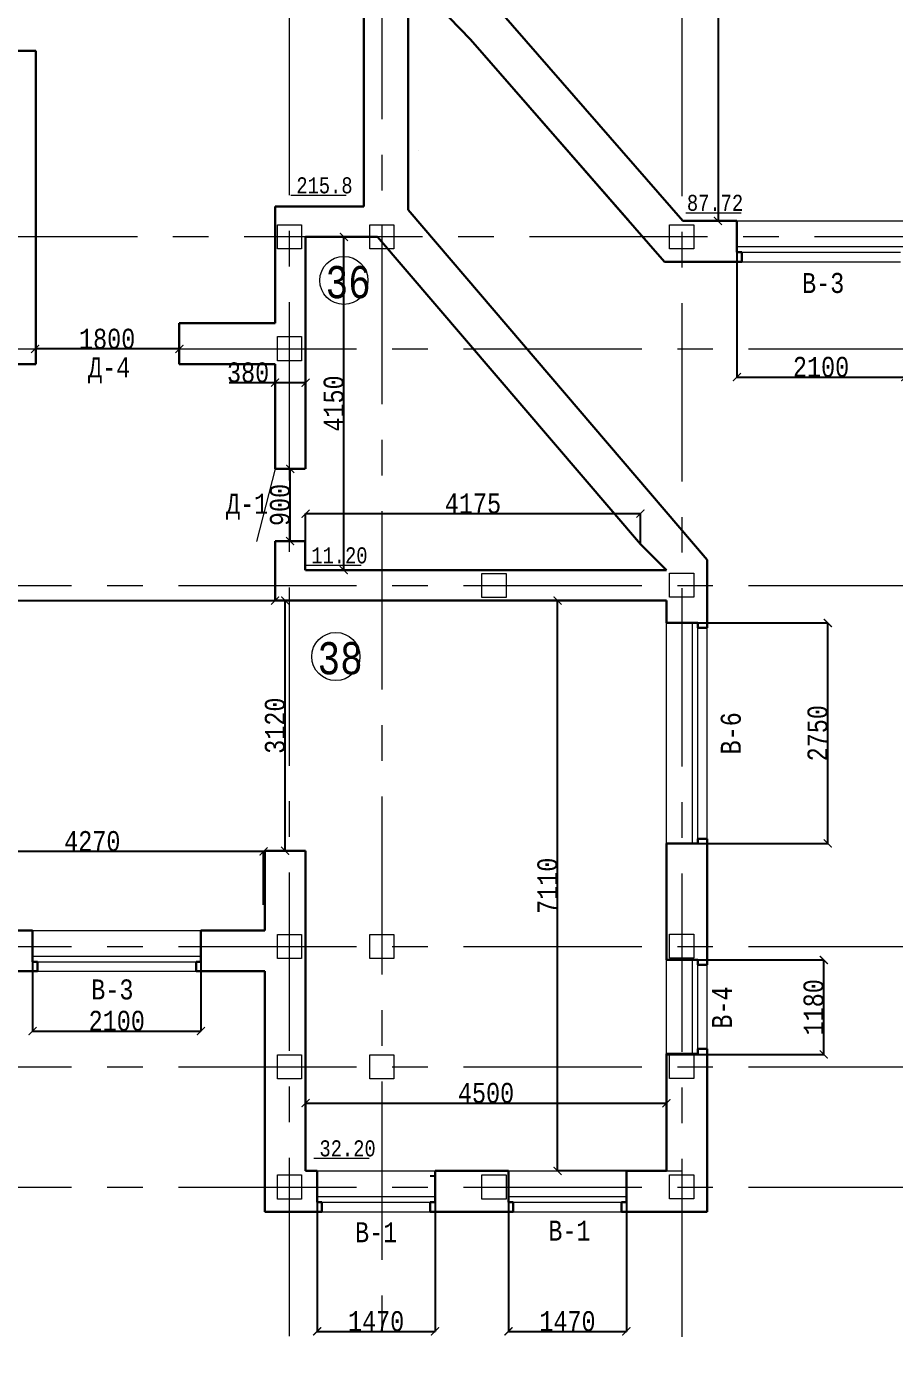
# Model space of a CAD drawing. Header units: millimetres. Extents: x -689206 to 4969298, y -1019800 to 703299.
# Drawn here: x 78613 to 89436, y -373023 to -356477 of the extents above; entities that cross this region are included whole.
import ezdxf

# ---------------------------------------------------------------- set-up
doc = ezdxf.new("R2010")
doc.units = ezdxf.units.MM
doc.linetypes.add('JIS_02_4.0', pattern=[5.5, 4, -1.5])
doc.linetypes.add('осеваяX2', pattern=[101.6, 63.5, -12.7, 12.7, -12.7])
for name, color, linetype, lineweight in [('несущие', 7, 'Continuous', 30), ('ОКНА', 250, 'Continuous', 20), ('ПЕРЕГОРОДКИ', 252, 'Continuous', 9), ('РАЗМЕРЫ', 7, 'Continuous', 9), ('сваи', 7, 'JIS_02_4.0', 30), ('стены', 7, 'Continuous', 20)]:
    doc.layers.add(name, color=color, linetype=linetype, lineweight=lineweight)
doc.layers.add('четотам', color=7, linetype='Continuous')
doc.styles.add('Аннотативный', font='isocteur.ttf', dxfattribs={"width": 0.7, "height": 250})
doc.dimstyles.new('Аннотативный', dxfattribs={"dimscale": 0, "dimtxt": 250, "dimasz": 100, "dimexe": 1.25, "dimexo": 0.625, "dimtad": 1, "dimdec": 0, "dimtxsty": 'Аннотативный', "dimblk": 'ARCHTICK', "dimcen": 2.5, "dimadec": 0, "dimazin": 0, "dimtfac": 1, "dimtdec": 0, "dimtmove": 0, "dimatfit": 3, "dimfxl": 1, "dimarcsym": 0})

# ---------------------------------------------------------------- blocks, each defined once
blk = doc.blocks.new('_ArchTick')
at = {"color": 0, "linetype": 'ByBlock', "const_width": 0.15}
blk.add_lwpolyline([(-0.5, -0.5), (0.5, 0.5)], dxfattribs=at)
blk = doc.blocks.new('*D1682')
at = {"layer": 'Defpoints', "color": 0, "lineweight": 20, "transparency": 16777216}
for p in [(82093, -369902), (86593, -369902), (86593, -369903)]:
    blk.add_point(p, dxfattribs=at)
at = {"layer": 'стены', "color": 0, "lineweight": -2, "transparency": 16777216}
for p, q in [((82093, -369901), (82093, -369901)), ((82093, -369902), (86593, -369902)), ((86593, -369903), (86593, -369901))]:
    blk.add_line(p, q, dxfattribs=at)
at = {"layer": 'стены', "color": 0, "lineweight": -2, "transparency": 16777216, "xscale": 100, "yscale": 100, "zscale": 100, "rotation": 180}
blk.add_blockref('_ArchTick', (82093, -369902), dxfattribs=at)
at = {"layer": 'стены', "color": 0, "lineweight": -2, "transparency": 16777216, "xscale": 100, "yscale": 100, "zscale": 100}
blk.add_blockref('_ArchTick', (86593, -369902), dxfattribs=at)
at = {"layer": 'стены', "color": 0, "lineweight": 5, "transparency": 16777216, "insert": (84343, -369776), "char_height": 250, "attachment_point": 5, "style": 'Аннотативный'}
blk.add_mtext('4500', dxfattribs=at)
blk = doc.blocks.new('*D1685')
at = {"layer": 'Defpoints', "color": 0, "lineweight": 20, "transparency": 16777216}
for p in [(81569, -366761), (77297, -367429), (81569, -367429)]:
    blk.add_point(p, dxfattribs=at)
at = {"layer": 'стены', "color": 0, "lineweight": -2, "transparency": 16777216}
for p, q in [((77297, -367428), (77297, -366760)), ((77297, -366761), (81569, -366761)), ((81569, -367428), (81569, -366760))]:
    blk.add_line(p, q, dxfattribs=at)
at = {"layer": 'стены', "color": 0, "lineweight": -2, "transparency": 16777216, "xscale": 100, "yscale": 100, "zscale": 100, "rotation": 180}
blk.add_blockref('_ArchTick', (77297, -366761), dxfattribs=at)
at = {"layer": 'стены', "color": 0, "lineweight": -2, "transparency": 16777216, "xscale": 100, "yscale": 100, "zscale": 100}
blk.add_blockref('_ArchTick', (81569, -366761), dxfattribs=at)
at = {"layer": 'стены', "color": 0, "lineweight": 5, "transparency": 16777216, "insert": (79433, -366636), "char_height": 250, "attachment_point": 5, "style": 'Аннотативный'}
blk.add_mtext('4270', dxfattribs=at)
blk = doc.blocks.new('*D1687')
at = {"layer": 'Defpoints', "color": 0, "lineweight": 20, "transparency": 16777216}
for p in [(86268, -362551), (82093, -362931), (86268, -362931)]:
    blk.add_point(p, dxfattribs=at)
at = {"layer": 'стены', "color": 0, "lineweight": -2, "transparency": 16777216}
for p, q in [((82093, -362931), (82093, -362550)), ((82093, -362551), (86268, -362551)), ((86268, -362931), (86268, -362550))]:
    blk.add_line(p, q, dxfattribs=at)
at = {"layer": 'стены', "color": 0, "lineweight": -2, "transparency": 16777216, "xscale": 100, "yscale": 100, "zscale": 100, "rotation": 180}
blk.add_blockref('_ArchTick', (82093, -362551), dxfattribs=at)
at = {"layer": 'стены', "color": 0, "lineweight": -2, "transparency": 16777216, "xscale": 100, "yscale": 100, "zscale": 100}
blk.add_blockref('_ArchTick', (86268, -362551), dxfattribs=at)
at = {"layer": 'стены', "color": 0, "lineweight": 5, "transparency": 16777216, "insert": (84180, -362425), "char_height": 250, "attachment_point": 5, "style": 'Аннотативный'}
blk.add_mtext('4175', dxfattribs=at)
blk = doc.blocks.new('*D1777')
at = {"layer": 'Defpoints', "color": 0, "linetype": 'ByBlock', "lineweight": 20, "transparency": 16777216}
for p in [(78688, -367748), (80788, -367748), (80788, -369003)]:
    blk.add_point(p, dxfattribs=at)
at = {"layer": 'РАЗМЕРЫ', "color": 0, "linetype": 'ByBlock', "lineweight": -2, "transparency": 16777216}
for p, q in [((78688, -367748), (78688, -369004)), ((80788, -367748), (80788, -369004)), ((78688, -369003), (80788, -369003))]:
    blk.add_line(p, q, dxfattribs=at)
at = {"layer": 'РАЗМЕРЫ', "color": 0, "linetype": 'ByBlock', "lineweight": -2, "transparency": 16777216, "xscale": 100, "yscale": 100, "zscale": 100, "rotation": 180}
blk.add_blockref('_ArchTick', (78688, -369003), dxfattribs=at)
at = {"layer": 'РАЗМЕРЫ', "color": 0, "linetype": 'ByBlock', "lineweight": -2, "transparency": 16777216, "xscale": 100, "yscale": 100, "zscale": 100}
blk.add_blockref('_ArchTick', (80788, -369003), dxfattribs=at)
at = {"layer": 'РАЗМЕРЫ', "color": 0, "linetype": 'ByBlock', "lineweight": 5, "transparency": 16777216, "insert": (79738, -368877), "char_height": 250, "attachment_point": 5, "style": 'Аннотативный'}
blk.add_mtext('2100', dxfattribs=at)
blk = doc.blocks.new('*D1778')
at = {"layer": 'Defpoints', "color": 0, "linetype": 'ByBlock', "lineweight": 0, "transparency": 16777216}
for p in [(82237, -370747), (83707, -370747), (83707, -372747)]:
    blk.add_point(p, dxfattribs=at)
at = {"layer": 'РАЗМЕРЫ', "color": 0, "linetype": 'ByBlock', "lineweight": -2, "transparency": 16777216}
for p, q in [((82237, -370748), (82237, -372749)), ((83707, -370748), (83707, -372749)), ((82237, -372747), (83707, -372747))]:
    blk.add_line(p, q, dxfattribs=at)
at = {"layer": 'РАЗМЕРЫ', "color": 0, "linetype": 'ByBlock', "lineweight": -2, "transparency": 16777216, "xscale": 100, "yscale": 100, "zscale": 100, "rotation": 180}
blk.add_blockref('_ArchTick', (82237, -372747), dxfattribs=at)
at = {"layer": 'РАЗМЕРЫ', "color": 0, "linetype": 'ByBlock', "lineweight": -2, "transparency": 16777216, "xscale": 100, "yscale": 100, "zscale": 100}
blk.add_blockref('_ArchTick', (83707, -372747), dxfattribs=at)
at = {"layer": 'РАЗМЕРЫ', "color": 0, "linetype": 'ByBlock', "lineweight": 5, "transparency": 16777216, "insert": (82972, -372622), "char_height": 250, "attachment_point": 5, "style": 'Аннотативный'}
blk.add_mtext('1470', dxfattribs=at)
blk = doc.blocks.new('*D1779')
at = {"layer": 'Defpoints', "color": 0, "linetype": 'ByBlock', "lineweight": 0, "transparency": 16777216}
for p in [(86593, -363914), (88605, -363914), (86593, -366664)]:
    blk.add_point(p, dxfattribs=at)
at = {"layer": 'РАЗМЕРЫ', "color": 0, "linetype": 'ByBlock', "lineweight": -2, "transparency": 16777216}
for p, q in [((86593, -363914), (88606, -363914)), ((88605, -366664), (88605, -363914)), ((86593, -366664), (88606, -366664))]:
    blk.add_line(p, q, dxfattribs=at)
at = {"layer": 'РАЗМЕРЫ', "color": 0, "linetype": 'ByBlock', "lineweight": -2, "transparency": 16777216, "xscale": 100, "yscale": 100, "zscale": 100}
for p, rotation in [((88605, -363914), 90), ((88605, -366664), 270)]:
    blk.add_blockref('_ArchTick', p, dxfattribs=dict(at, rotation=rotation))
at = {"layer": 'РАЗМЕРЫ', "color": 0, "linetype": 'ByBlock', "lineweight": 5, "transparency": 16777216, "insert": (88479, -365289), "char_height": 250, "attachment_point": 5, "rotation": 90, "style": 'Аннотативный'}
blk.add_mtext('2750', dxfattribs=at)
blk = doc.blocks.new('*D1798')
at = {"layer": 'Defpoints', "color": 0, "linetype": 'ByBlock', "lineweight": 20, "transparency": 16777216}
for p in [(87236, -344145), (87236, -358901), (87236, -358901)]:
    blk.add_point(p, dxfattribs=at)
at = {"layer": 'РАЗМЕРЫ', "color": 0, "linetype": 'ByBlock', "lineweight": -2, "transparency": 16777216}
for p, q in [((87236, -344145), (87236, -358901)), ((87237, -344145), (87237, -344145)), ((87237, -358901), (87237, -358901))]:
    blk.add_line(p, q, dxfattribs=at)
at = {"layer": 'РАЗМЕРЫ', "color": 0, "linetype": 'ByBlock', "lineweight": -2, "transparency": 16777216, "xscale": 100, "yscale": 100, "zscale": 100}
for p, rotation in [((87236, -344145), 90), ((87236, -358901), 270)]:
    blk.add_blockref('_ArchTick', p, dxfattribs=dict(at, rotation=rotation))
at = {"layer": 'РАЗМЕРЫ', "color": 0, "linetype": 'ByBlock', "lineweight": 5, "transparency": 16777216, "insert": (87111, -351523), "char_height": 250, "attachment_point": 5, "rotation": 90, "style": 'Аннотативный'}
blk.add_mtext('14760', dxfattribs=at)
blk = doc.blocks.new('*D1799')
at = {"layer": 'Defpoints', "color": 0, "linetype": 'ByBlock', "lineweight": 20, "transparency": 16777216}
for p in [(82093, -359101), (82570, -359101), (82093, -363255)]:
    blk.add_point(p, dxfattribs=at)
at = {"layer": 'РАЗМЕРЫ', "color": 0, "linetype": 'ByBlock', "lineweight": -2, "transparency": 16777216}
for p, q in [((82093, -359101), (82571, -359101)), ((82570, -363255), (82570, -359101)), ((82093, -363255), (82571, -363255))]:
    blk.add_line(p, q, dxfattribs=at)
at = {"layer": 'РАЗМЕРЫ', "color": 0, "linetype": 'ByBlock', "lineweight": -2, "transparency": 16777216, "xscale": 100, "yscale": 100, "zscale": 100}
for p, rotation in [((82570, -359101), 90), ((82570, -363255), 270)]:
    blk.add_blockref('_ArchTick', p, dxfattribs=dict(at, rotation=rotation))
at = {"layer": 'РАЗМЕРЫ', "color": 0, "linetype": 'ByBlock', "lineweight": 5, "transparency": 16777216, "insert": (82445, -361178), "char_height": 250, "attachment_point": 5, "rotation": 90, "style": 'Аннотативный'}
blk.add_mtext('4150', dxfattribs=at)
blk = doc.blocks.new('*D1789')
at = {"layer": 'Defpoints', "color": 0, "linetype": 'ByBlock', "lineweight": 20, "transparency": 16777216}
for p in [(81713, -360918), (81713, -360918), (82093, -360918)]:
    blk.add_point(p, dxfattribs=at)
at = {"layer": 'РАЗМЕРЫ', "color": 0, "linetype": 'ByBlock', "lineweight": -2, "transparency": 16777216}
for p, q in [((81713, -360918), (81139, -360918)), ((81713, -360917), (81713, -360917)), ((82093, -360918), (81713, -360918)), ((82093, -360917), (82093, -360917))]:
    blk.add_line(p, q, dxfattribs=at)
at = {"layer": 'РАЗМЕРЫ', "color": 0, "linetype": 'ByBlock', "lineweight": -2, "transparency": 16777216, "xscale": 100, "yscale": 100, "zscale": 100, "rotation": 180}
blk.add_blockref('_ArchTick', (81713, -360918), dxfattribs=at)
at = {"layer": 'РАЗМЕРЫ', "color": 0, "linetype": 'ByBlock', "lineweight": -2, "transparency": 16777216, "xscale": 100, "yscale": 100, "zscale": 100}
blk.add_blockref('_ArchTick', (82093, -360918), dxfattribs=at)
at = {"layer": 'РАЗМЕРЫ', "color": 0, "linetype": 'ByBlock', "lineweight": 5, "transparency": 16777216, "insert": (81376, -360792), "char_height": 250, "attachment_point": 5, "style": 'Аннотативный'}
blk.add_mtext('380', dxfattribs=at)
blk = doc.blocks.new('*D1810')
at = {"layer": 'Defpoints', "color": 0, "linetype": 'ByBlock', "lineweight": 20, "transparency": 16777216}
for p in [(78718, -360497), (78718, -360497), (80518, -360497)]:
    blk.add_point(p, dxfattribs=at)
at = {"layer": 'РАЗМЕРЫ', "color": 0, "linetype": 'ByBlock', "lineweight": -2, "transparency": 16777216}
for p, q in [((78718, -360497), (78718, -360496)), ((80518, -360497), (78718, -360497)), ((80518, -360497), (80518, -360496))]:
    blk.add_line(p, q, dxfattribs=at)
at = {"layer": 'РАЗМЕРЫ', "color": 0, "linetype": 'ByBlock', "lineweight": -2, "transparency": 16777216, "xscale": 100, "yscale": 100, "zscale": 100}
for p, rotation in [((78718, -360497), 179.9999999999982), ((80518, -360497), 359.9999999999982)]:
    blk.add_blockref('_ArchTick', p, dxfattribs=dict(at, rotation=rotation))
at = {"layer": 'РАЗМЕРЫ', "color": 0, "linetype": 'ByBlock', "lineweight": 5, "transparency": 16777216, "insert": (79618, -360372), "char_height": 250, "attachment_point": 5, "style": 'Аннотативный'}
blk.add_mtext('1800', dxfattribs=at)
blk = doc.blocks.new('*D1838')
at = {"layer": 'Defpoints', "color": 0, "linetype": 'ByBlock', "lineweight": 20, "transparency": 16777216}
for p in [(85236, -363635), (86593, -363635), (86593, -370747)]:
    blk.add_point(p, dxfattribs=at)
at = {"layer": 'РАЗМЕРЫ', "color": 0, "linetype": 'ByBlock', "lineweight": -2, "transparency": 16777216}
for p, q in [((86592, -363635), (85234, -363635)), ((85236, -370747), (85236, -363635)), ((86592, -370747), (85234, -370747))]:
    blk.add_line(p, q, dxfattribs=at)
at = {"layer": 'РАЗМЕРЫ', "color": 0, "linetype": 'ByBlock', "lineweight": -2, "transparency": 16777216, "xscale": 100, "yscale": 100, "zscale": 100}
for p, rotation in [((85236, -363635), 90), ((85236, -370747), 270)]:
    blk.add_blockref('_ArchTick', p, dxfattribs=dict(at, rotation=rotation))
at = {"layer": 'РАЗМЕРЫ', "color": 0, "linetype": 'ByBlock', "lineweight": 9, "transparency": 16777216, "insert": (85110, -367191), "char_height": 250, "attachment_point": 5, "rotation": 90, "style": 'Аннотативный'}
blk.add_mtext('7110', dxfattribs=at)
blk = doc.blocks.new('*D1839')
at = {"layer": 'Defpoints', "color": 0, "linetype": 'ByBlock', "lineweight": 20, "transparency": 16777216}
for p in [(81838, -363635), (81838, -363635), (81838, -366755)]:
    blk.add_point(p, dxfattribs=at)
at = {"layer": 'РАЗМЕРЫ', "color": 0, "linetype": 'ByBlock', "lineweight": -2, "transparency": 16777216}
for p, q in [((81838, -363635), (81839, -363635)), ((81838, -366755), (81838, -363635)), ((81838, -366755), (81839, -366755))]:
    blk.add_line(p, q, dxfattribs=at)
at = {"layer": 'РАЗМЕРЫ', "color": 0, "linetype": 'ByBlock', "lineweight": -2, "transparency": 16777216, "xscale": 100, "yscale": 100, "zscale": 100}
for p, rotation in [((81838, -363635), 90), ((81838, -366755), 270)]:
    blk.add_blockref('_ArchTick', p, dxfattribs=dict(at, rotation=rotation))
at = {"layer": 'РАЗМЕРЫ', "color": 0, "linetype": 'ByBlock', "lineweight": 5, "transparency": 16777216, "insert": (81712, -365195), "char_height": 250, "attachment_point": 5, "rotation": 90, "style": 'Аннотативный'}
blk.add_mtext('3120', dxfattribs=at)
blk = doc.blocks.new('*D1862')
at = {"layer": 'Defpoints', "color": 0, "lineweight": 20, "ltscale": 150, "transparency": 16777216}
for p in [(81901, -361993), (81901, -361993), (81901, -362893)]:
    blk.add_point(p, dxfattribs=at)
at = {"layer": 'РАЗМЕРЫ', "color": 0, "lineweight": -2, "ltscale": 150, "transparency": 16777216}
for p, q in [((81901, -362893), (81901, -361993)), ((81902, -361993), (81902, -361993)), ((81900, -362893), (81900, -362893))]:
    blk.add_line(p, q, dxfattribs=at)
at = {"layer": 'РАЗМЕРЫ', "color": 0, "lineweight": -2, "ltscale": 150, "transparency": 16777216, "xscale": 100, "yscale": 100, "zscale": 100}
for p, rotation in [((81901, -361993), 90), ((81901, -362893), 270)]:
    blk.add_blockref('_ArchTick', p, dxfattribs=dict(at, rotation=rotation))
at = {"layer": 'РАЗМЕРЫ', "color": 0, "lineweight": 5, "ltscale": 150, "transparency": 16777216, "insert": (81775, -362443), "char_height": 250, "attachment_point": 5, "rotation": 90, "style": 'Аннотативный'}
blk.add_mtext('900', dxfattribs=at)
blk = doc.blocks.new('*D1871')
at = {"layer": 'Defpoints', "color": 0, "lineweight": 20, "ltscale": 15000, "transparency": 16777216}
for p in [(65413, -363635), (81713, -363635), (81713, -363635)]:
    blk.add_point(p, dxfattribs=at)
at = {"layer": 'сваи', "color": 0, "lineweight": -2, "ltscale": 15000, "transparency": 16777216}
for p, q in [((65413, -363635), (81713, -363635)), ((65413, -363636), (65413, -363637)), ((81713, -363635), (81713, -363634))]:
    blk.add_line(p, q, dxfattribs=at)
at = {"layer": 'сваи', "color": 0, "lineweight": -2, "ltscale": 15000, "transparency": 16777216, "xscale": 100, "yscale": 100, "zscale": 100, "rotation": 180}
blk.add_blockref('_ArchTick', (65413, -363635), dxfattribs=at)
at = {"layer": 'сваи', "color": 0, "lineweight": -2, "ltscale": 15000, "transparency": 16777216, "xscale": 100, "yscale": 100, "zscale": 100}
blk.add_blockref('_ArchTick', (81713, -363635), dxfattribs=at)
at = {"layer": 'сваи', "color": 0, "lineweight": 5, "ltscale": 15000, "transparency": 16777216, "insert": (73563, -363510), "char_height": 250, "attachment_point": 5, "style": 'Аннотативный'}
blk.add_mtext('16300', dxfattribs=at)
blk = doc.blocks.new('*D3571')
at = {"layer": 'Defpoints', "color": 0, "lineweight": 0, "ltscale": 35, "transparency": 16777216}
for p in [(84623, -370747), (86093, -370747), (86093, -372747)]:
    blk.add_point(p, dxfattribs=at)
at = {"layer": 'РАЗМЕРЫ', "color": 0, "lineweight": -2, "ltscale": 35, "transparency": 16777216}
for p, q in [((84623, -370748), (84623, -372749)), ((86093, -370748), (86093, -372749)), ((84623, -372747), (86093, -372747))]:
    blk.add_line(p, q, dxfattribs=at)
at = {"layer": 'РАЗМЕРЫ', "color": 0, "lineweight": -2, "ltscale": 35, "transparency": 16777216, "xscale": 100, "yscale": 100, "zscale": 100, "rotation": 180}
blk.add_blockref('_ArchTick', (84623, -372747), dxfattribs=at)
at = {"layer": 'РАЗМЕРЫ', "color": 0, "lineweight": -2, "ltscale": 35, "transparency": 16777216, "xscale": 100, "yscale": 100, "zscale": 100}
blk.add_blockref('_ArchTick', (86093, -372747), dxfattribs=at)
at = {"layer": 'РАЗМЕРЫ', "color": 0, "lineweight": 0, "ltscale": 35, "transparency": 16777216, "insert": (85358, -372622), "char_height": 250, "attachment_point": 5, "style": 'Аннотативный'}
blk.add_mtext('1470', dxfattribs=at)
blk = doc.blocks.new('*D3572')
at = {"layer": 'Defpoints', "color": 0, "lineweight": 0, "ltscale": 35, "transparency": 16777216}
for p in [(86593, -368116), (88555, -368116), (86593, -369295)]:
    blk.add_point(p, dxfattribs=at)
at = {"layer": 'РАЗМЕРЫ', "color": 0, "lineweight": -2, "ltscale": 35, "transparency": 16777216}
for p, q in [((86593, -368116), (88556, -368116)), ((88555, -369295), (88555, -368116)), ((86593, -369295), (88556, -369295))]:
    blk.add_line(p, q, dxfattribs=at)
at = {"layer": 'РАЗМЕРЫ', "color": 0, "lineweight": -2, "ltscale": 35, "transparency": 16777216, "xscale": 100, "yscale": 100, "zscale": 100}
for p, rotation in [((88555, -368116), 90), ((88555, -369295), 270)]:
    blk.add_blockref('_ArchTick', p, dxfattribs=dict(at, rotation=rotation))
at = {"layer": 'РАЗМЕРЫ', "color": 0, "lineweight": 0, "ltscale": 35, "transparency": 16777216, "insert": (88429, -368706), "char_height": 250, "attachment_point": 5, "rotation": 90, "style": 'Аннотативный'}
blk.add_mtext('1180', dxfattribs=at)
blk = doc.blocks.new('*D3574')
at = {"layer": 'Defpoints', "color": 0, "lineweight": 0, "ltscale": 35, "transparency": 16777216}
for p in [(87471, -358901), (89571, -358901), (89571, -360848)]:
    blk.add_point(p, dxfattribs=at)
at = {"layer": 'РАЗМЕРЫ', "color": 0, "lineweight": -2, "ltscale": 35, "transparency": 16777216}
for p, q in [((87471, -358901), (87471, -360849)), ((89571, -358901), (89571, -360849)), ((87471, -360848), (89571, -360848))]:
    blk.add_line(p, q, dxfattribs=at)
at = {"layer": 'РАЗМЕРЫ', "color": 0, "lineweight": -2, "ltscale": 35, "transparency": 16777216, "xscale": 100, "yscale": 100, "zscale": 100, "rotation": 180}
blk.add_blockref('_ArchTick', (87471, -360848), dxfattribs=at)
at = {"layer": 'РАЗМЕРЫ', "color": 0, "lineweight": -2, "ltscale": 35, "transparency": 16777216, "xscale": 100, "yscale": 100, "zscale": 100}
blk.add_blockref('_ArchTick', (89571, -360848), dxfattribs=at)
at = {"layer": 'РАЗМЕРЫ', "color": 0, "lineweight": 0, "ltscale": 35, "transparency": 16777216, "insert": (88521, -360723), "char_height": 250, "attachment_point": 5, "style": 'Аннотативный'}
blk.add_mtext('2100', dxfattribs=at)

msp = doc.modelspace()

# ---------------------------------------------------------------- linework, layer by layer
at = {"layer": 'несущие', "color": 0}
for p, q in [((82818.3, -358721.3), (81712.8, -358721.3)), ((82092.8, -358721.3), (81712.8, -358721.3)), ((81712.8, -358721.3), (81712.8, -360177.4)), ((81712.8, -360687.4), (81712.8, -361993)), ((81712.8, -362893), (81712.8, -363635.4)), ((86267.9, -362931.3), (86592.8, -363255.4)), ((82092.8, -363255.4), (86592.8, -363255.4)), ((86592.8, -363635.4), (81712.8, -363635.4)), ((81582.8, -366755.3), (81582.8, -367747.7)), ((77297.3, -367747.7), (78688.4, -367747.7)), ((80788.4, -367747.7), (81582.8, -367747.7)), ((86592.8, -368115.7), (86982.8, -368115.7)), ((78748.4, -368257.7), (77429.1, -368257.7)), ((81582.8, -368257.7), (80728.4, -368257.7)), ((86592.8, -369285.7), (86982.8, -369285.7))]:
    msp.add_line(p, q, dxfattribs=at)
at = {"layer": 'несущие', "lineweight": 30}
for p, q in [((81582.8, -371257.4), (81582.8, -370747.4)), ((82092.8, -370747.4), (82236.8, -370747.4)), ((82092.8, -370747.4), (82236.8, -370747.4)), ((83706.8, -370747.4), (84623.2, -370747.4)), ((86093.2, -370747.4), (86592.8, -370747.4)), ((87102.8, -370747.4), (87102.8, -371257.4)), ((81582.8, -370809.8), (81582.8, -370947.4)), ((82296.8, -371257.4), (81582.8, -371257.4)), ((84683.2, -371257.4), (83646.8, -371257.4)), ((87102.8, -371257.4), (86033.2, -371257.4))]:
    msp.add_line(p, q, dxfattribs=at)
at = {"layer": 'ОКНА'}
msp.add_line((87471.3, -359290.5), (87471.3, -359220.5), dxfattribs=at)
at = {"layer": 'ОКНА', "lineweight": 13}
for p, q in [((87471.3, -359220.5), (89571.3, -359220.5)), ((87531.3, -359290.5), (89511.3, -359290.5)), ((86912.8, -363914.3), (86912.8, -366664.3)), ((86982.8, -366604.3), (86982.8, -363974.3)), ((78688.4, -368067.7), (80788.4, -368067.7)), ((86912.8, -368115.7), (86912.8, -369285.7)), ((86982.8, -369285.7), (86982.8, -368115.7)), ((78688.4, -368137.7), (80788.4, -368137.7)), ((82236.8, -371067.4), (83706.8, -371067.4)), ((84623.2, -371067.4), (86093.2, -371067.4)), ((82296.8, -371137.4), (83646.8, -371137.4)), ((84683.2, -371137.4), (86033.2, -371137.4))]:
    msp.add_line(p, q, dxfattribs=at)
at = {"layer": 'ОКНА', "color": 0, "lineweight": 13}
for p, q in [((78688.4, -367747.7), (80788.4, -367747.7)), ((78748.4, -368257.7), (80728.4, -368257.7)), ((84683.2, -371257.4), (86033.2, -371257.4))]:
    msp.add_line(p, q, dxfattribs=at)
at = {"layer": 'ОКНА', "color": 0, "lineweight": 15}
for p, q in [((82236.8, -370747.4), (83706.8, -370747.4)), ((84623.2, -370747.4), (86093.2, -370747.4)), ((82296.8, -371257.4), (83646.8, -371257.4))]:
    msp.add_line(p, q, dxfattribs=at)
at = {"layer": 'ОКНА', "color": 0}
msp.add_line((86592.8, -370747.4), (86782.8, -370747.4), dxfattribs=at)
at = {"layer": 'ОКНА', "color": 18, "lineweight": 30, "true_color": 0x000000}
for p, q in [((82236.8, -371137.4), (82296.8, -371137.4)), ((82296.8, -371257.4), (82296.8, -371137.4)), ((83706.8, -371137.4), (83646.8, -371137.4)), ((83646.8, -371137.4), (83646.8, -371257.4)), ((84623.2, -371137.4), (84683.2, -371137.4)), ((84683.2, -371257.4), (84683.2, -371137.4)), ((86093.2, -371137.4), (86033.2, -371137.4)), ((86033.2, -371137.4), (86033.2, -371257.4))]:
    msp.add_line(p, q, dxfattribs=at)
at = {"layer": 'ОКНА', "color": 7, "lineweight": 30, "true_color": 0xffffff}
for p, q in [((82296.8, -371137.4), (82296.8, -371257.4)), ((84683.2, -371137.4), (84683.2, -371257.4))]:
    msp.add_line(p, q, dxfattribs=at)
at = {"layer": 'ПЕРЕГОРОДКИ', "linetype": 'ByBlock', "lineweight": 9, "ltscale": 35}
msp.add_line((81712.8, -361993), (81480, -362900), dxfattribs=at)
at = {"layer": 'РАЗМЕРЫ', "linetype": 'осеваяX2', "lineweight": 5, "ltscale": 35}
for p, q in [((81892.8, -379917.7), (81892.8, -330076.4)), ((83042.5, -344740.3), (83042.5, -379917.7)), ((108442.7, -359098.1), (41390, -359098.1))]:
    msp.add_line(p, q, dxfattribs=at)
at = {"layer": 'РАЗМЕРЫ', "linetype": 'ByBlock', "lineweight": 30}
for p, q in [((83370.1, -358764.2), (83370.9, -355830.1)), ((84149.7, -356640.1), (83370.9, -355830.1)), ((72268.3, -356781.7), (78728.3, -356781.7)), ((80517.8, -360177.4), (80517.8, -360687.4)), ((78337.7, -360687.4), (78728.3, -360687.4))]:
    msp.add_line(p, q, dxfattribs=at)
at = {"layer": 'РАЗМЕРЫ', "lineweight": 30}
for p, q in [((84531.5, -356301.9), (86799, -358900.5)), ((84149.7, -356640.1), (86567.2, -359410.5)), ((86916.2, -358900.5), (86799, -358900.5)), ((87471.3, -358900.5), (86916.2, -358900.5)), ((87471.3, -359290.5), (87531.3, -359290.5)), ((87531.3, -359290.5), (87531.3, -359410.5)), ((87531.3, -359410.5), (86567.2, -359410.5)), ((86982.8, -363914.3), (86982.8, -363974.3)), ((86982.8, -363974.3), (87102.8, -363974.3)), ((87102.8, -363974.3), (86982.8, -363974.3)), ((86982.8, -366664.3), (86982.8, -366604.3)), ((86982.8, -366604.3), (87102.8, -366604.3)), ((86982.8, -368115.7), (86982.8, -368175.7)), ((78688.4, -368137.7), (78748.4, -368137.7)), ((78748.4, -368257.7), (78748.4, -368137.7)), ((80788.4, -368137.7), (80728.4, -368137.7)), ((80728.4, -368137.7), (80728.4, -368257.7)), ((87102.8, -368175.7), (86982.8, -368175.7)), ((86982.8, -369285.7), (86982.8, -369225.7)), ((86982.8, -369225.7), (87102.8, -369225.7))]:
    msp.add_line(p, q, dxfattribs=at)
at = {"layer": 'РАЗМЕРЫ', "lineweight": 30, "ltscale": 150}
for p, q in [((78728.3, -356781.7), (78728.3, -360687.4)), ((82089.5, -361993), (81712.8, -361993)), ((81712.8, -362893), (82089.5, -362893)), ((82089.5, -362893), (82089.5, -363255.4))]:
    msp.add_line(p, q, dxfattribs=at)
at = {"layer": 'РАЗМЕРЫ'}
for p, q in [((81909.3, -358581.1), (82598.5, -358581.1)), ((86836.5, -358799.4), (87525.7, -358799.4)), ((87471.3, -358900.5), (89571.3, -358900.5)), ((87531.3, -359410.5), (89511.3, -359410.5)), ((82095.6, -363195.1), (82784.9, -363195.1)), ((82197.5, -370589.3), (82886.7, -370589.3))]:
    msp.add_line(p, q, dxfattribs=at)
at = {"layer": 'РАЗМЕРЫ', "lineweight": 13}
for p, q in [((86592.8, -366664.3), (86592.8, -363914.3)), ((87102.8, -366604.3), (87102.8, -363974.3)), ((86592.8, -369295.4), (86592.8, -368115.7)), ((87102.8, -369225.7), (87102.8, -368175.7))]:
    msp.add_line(p, q, dxfattribs=at)
at = {"layer": 'стены', "linetype": 'осеваяX2', "lineweight": 5, "ltscale": 35}
for p, q in [((86782.8, -331477.9), (86782.8, -379917.7)), ((41390, -360497.4), (108442.7, -360497.4)), ((41390, -363445.4), (108442.7, -363445.4)), ((41390, -367947.4), (108442.7, -367947.4)), ((41390, -369447.4), (108442.7, -369447.4)), ((41390, -370947.4), (108442.7, -370947.4))]:
    msp.add_line(p, q, dxfattribs=at)
at = {"layer": 'стены', "lineweight": 30}
for p, q in [((82818.3, -358721.3), (82818.3, -352581.9)), ((84149.7, -356640.1), (86112.5, -358889.4)), ((84149.7, -356640.1), (86122.2, -358900.5)), ((83498.1, -358021.4), (83497.6, -358022.4)), ((87102.8, -363127.8), (83370.1, -358764.2)), ((87471.3, -359290.5), (87471.3, -358900.5)), ((82092.8, -361993), (82092.8, -359101.3)), ((82092.8, -359101.3), (82987.6, -359101.3)), ((86267.9, -362931.3), (82987.6, -359101.3)), ((86567.2, -359410.5), (87531.3, -359410.5)), ((80517.8, -360177.4), (81712.8, -360177.4)), ((80517.8, -360687.4), (81712.8, -360687.4)), ((84625.8, -361016.3), (84627.7, -361016.3)), ((84730.3, -361136.3), (84730.5, -361136.3)), ((87102.8, -363125.8), (87006.6, -363015.3)), ((87102.8, -363974.3), (87102.8, -363127.8)), ((86592.8, -363914.3), (86592.8, -363635.4)), ((87102.8, -366604.3), (87102.8, -368175.7)), ((81582.8, -366755.3), (82092.8, -366755.3)), ((82092.8, -370747.4), (82092.8, -366755.3)), ((86592.8, -368115.7), (86592.8, -366664.3)), ((78688.4, -367747.7), (78688.4, -368137.7)), ((80788.4, -368137.7), (80788.4, -367747.7)), ((81582.8, -370809.8), (81582.8, -368257.7)), ((86592.8, -370747.4), (86592.8, -369285.7)), ((87102.8, -369225.7), (87102.8, -370809.8))]:
    msp.add_line(p, q, dxfattribs=at)
at = {"layer": 'стены'}
for p, q in [((87102.8, -363974.3), (87102.8, -363127.8)), ((87102.8, -366604.3), (87102.8, -367234.8)), ((87102.8, -369864.8), (87102.8, -370395.3)), ((87102.8, -370809.8), (87102.8, -370299.8))]:
    msp.add_line(p, q, dxfattribs=at)
at = {"layer": 'стены', "color": 18, "lineweight": 30, "true_color": 0x000000}
for p, q in [((86592.8, -363914.3), (86982.8, -363914.3)), ((86982.8, -366664.3), (86592.8, -366664.3)), ((82236.8, -370747.4), (82236.8, -371137.4)), ((83706.8, -371137.4), (83706.8, -370747.4)), ((84623.2, -370747.4), (84623.2, -371137.4)), ((86093.2, -371137.4), (86093.2, -370747.4))]:
    msp.add_line(p, q, dxfattribs=at)
at = {"layer": 'стены', "color": 152, "lineweight": 25, "true_color": 0x2776bb}
msp.add_line((83647.1, -370809.8), (83707.1, -370809.8), dxfattribs=at)
at = {"layer": 'стены', "lineweight": 20}
for points in [[(81742.8, -358948.1), (82042.8, -358948.1), (82042.8, -359248.1), (81742.8, -359248.1)], [(86632.8, -358948.1), (86932.8, -358948.1), (86932.8, -359248.1), (86632.8, -359248.1)], [(81742.8, -360343.6), (82042.8, -360343.6), (82042.8, -360643.6), (81742.8, -360643.6)], [(84292.7, -363295.4), (84592.7, -363295.4), (84592.7, -363595.4), (84292.7, -363595.4)], [(86632.8, -363293.3), (86932.8, -363293.3), (86932.8, -363593.3), (86632.8, -363593.3)], [(81742.8, -367797.4), (82042.8, -367797.4), (82042.8, -368097.4), (81742.8, -368097.4)], [(82892.5, -367797.4), (83192.5, -367797.4), (83192.5, -368097.4), (82892.5, -368097.4)], [(86632.8, -367795.4), (86932.8, -367795.4), (86932.8, -368095.4), (86632.8, -368095.4)], [(81742.8, -369297.4), (82042.8, -369297.4), (82042.8, -369597.4), (81742.8, -369597.4)], [(82892.5, -369297.4), (83192.5, -369297.4), (83192.5, -369597.4), (82892.5, -369597.4)], [(86632.8, -369295.4), (86932.8, -369295.4), (86932.8, -369595.4), (86632.8, -369595.4)], [(81742.8, -370797.4), (82042.8, -370797.4), (82042.8, -371097.4), (81742.8, -371097.4)], [(84292.7, -370797.4), (84592.7, -370797.4), (84592.7, -371097.4), (84292.7, -371097.4)], [(86632.8, -370795.4), (86932.8, -370795.4), (86932.8, -371095.4), (86632.8, -371095.4)]]:
    msp.add_lwpolyline(points, close=True, dxfattribs=at)
at = {"layer": 'стены'}
msp.add_lwpolyline([(82892.5, -358948.1), (83192.5, -358948.1), (83192.5, -359248.1), (82892.5, -359248.1)], close=True, dxfattribs=at)
at = {"layer": 'четотам', "lineweight": 13}
for centre in [(82570.2, -359643), (82470, -364333)]:
    msp.add_circle(centre, 300, dxfattribs=at)

# ---------------------------------------------------------------- texts
at = {"layer": 'РАЗМЕРЫ', "char_height": 200, "width": 656.117, "attachment_point": 1, "style": 'Аннотативный'}
for s, insert in [('215.8', (81977.5, -358357)), ('87.72', (86848.2, -358575.3)), ('11.20', (82163.9, -362971.1)), ('32.20', (82265.7, -370365.3))]:
    msp.add_mtext(s, dxfattribs=dict(at, insert=insert))
at = {"layer": 'РАЗМЕРЫ', "lineweight": 13, "ltscale": 150, "char_height": 401.1, "width": 1460, "attachment_point": 1, "style": 'Аннотативный'}
for s, insert in [('36', (82342.2, -359463.1)), ('38', (82242, -364153.1))]:
    msp.add_mtext(s, dxfattribs=dict(at, insert=insert))
at = {"layer": 'РАЗМЕРЫ', "lineweight": 20, "ltscale": 150, "char_height": 250, "width": 922.913, "attachment_point": 1, "style": 'Аннотативный'}
for s, insert, rotation in [('В-3', (88283.7, -359551.2), 0.25592), ('В-6', (87270, -365553), 90), ('В-4', (87160, -368973), 90)]:
    msp.add_mtext(s, dxfattribs=dict(at, insert=insert, rotation=rotation))
for s, insert in [('Д-4', (79380, -360602.5)), ('Д-1', (81100, -362302.5)), ('В-3', (79420, -368358.8)), ('В-1', (82710, -371385.9)), ('В-1', (85120, -371365.9))]:
    msp.add_mtext(s, dxfattribs=dict(at, insert=insert))

# ---------------------------------------------------------------- dimensions: what is measured, and where the dimension line sits
at = {"layer": 'РАЗМЕРЫ', "color": 18, "linetype": 'ByBlock', "lineweight": 5, "true_color": 0x000000}
for base, p1, p2, text, picture, middle in [((87236.1, -358900.5), (87236.1, -344145.4), (87236.1, -358900.5), '14760', '*D1798', (87110.5, -351522.9)), ((82570.2, -359101.3), (82092.8, -363255.4), (82092.8, -359101.3), '4150', '*D1799', (82444.5, -361178.3))]:
    dim = msp.add_linear_dim(base=base, p1=p1, p2=p2, angle=90, text=text, dimstyle='Аннотативный', dxfattribs=at)
    dim.commit()
    dim.dimension.update_dxf_attribs({"geometry": picture, "text_midpoint": middle})
at = {"layer": 'РАЗМЕРЫ', "lineweight": 0, "ltscale": 35}
for base, p1, p2, picture, middle in [((89571.3, -360848.2), (87471.3, -358900.5), (89571.3, -358900.5), '*D3574', (88521.3, -360722.6)), ((86093.2, -372747.4), (84623.2, -370747.4), (86093.2, -370747.4), '*D3571', (85358.2, -372621.8))]:
    dim = msp.add_linear_dim(base=base, p1=p1, p2=p2, dimstyle='Аннотативный', dxfattribs=at)
    dim.commit()
    dim.dimension.update_dxf_attribs({"geometry": picture, "text_midpoint": middle})
at = {"layer": 'РАЗМЕРЫ', "linetype": 'ByBlock', "lineweight": 5}
dim = msp.add_aligned_dim(p1=(80517.8, -360497.4), p2=(78717.7, -360497.4), distance=0, dimstyle='Аннотативный', dxfattribs=at)
dim.commit()
dim.dimension.update_dxf_attribs({"geometry": '*D1810', "text_midpoint": (79617.7, -360371.7)})
at = {"layer": 'РАЗМЕРЫ', "color": 18, "linetype": 'ByBlock', "lineweight": 5, "true_color": 0x000000}
for base, p1, p2, picture, middle in [((81712.8, -360917.9), (82092.8, -360917.9), (81712.8, -360917.9), '*D1789', (81375.9, -360792.3)), ((80788.4, -369003), (78688.4, -367747.7), (80788.4, -367747.7), '*D1777', (79738.4, -368877.4)), ((83706.8, -372747.4), (82236.8, -370747.4), (83706.8, -370747.4), '*D1778', (82971.8, -372621.8))]:
    dim = msp.add_linear_dim(base=base, p1=p1, p2=p2, dimstyle='Аннотативный', dxfattribs=at)
    dim.commit()
    dim.dimension.update_dxf_attribs({"geometry": picture, "text_midpoint": middle})
at = {"layer": 'РАЗМЕРЫ', "lineweight": 5, "ltscale": 150}
dim = msp.add_linear_dim(base=(81901.1, -361993), p1=(81901.1, -362893), p2=(81901.1, -361993), angle=90, dimstyle='Аннотативный', dxfattribs=at)
dim.commit()
dim.dimension.update_dxf_attribs({"geometry": '*D1862', "text_midpoint": (81775.5, -362443)})
at = {"layer": 'РАЗМЕРЫ', "linetype": 'ByBlock', "lineweight": 5}
dim = msp.add_linear_dim(base=(81837.8, -363635.4), p1=(81837.8, -366755.3), p2=(81837.8, -363635.4), angle=90, dimstyle='Аннотативный', dxfattribs=at)
dim.commit()
dim.dimension.update_dxf_attribs({"geometry": '*D1839', "text_midpoint": (81712.1, -365195.4)})
at = {"layer": 'РАЗМЕРЫ', "linetype": 'ByBlock', "lineweight": 9}
dim = msp.add_linear_dim(base=(85235.6, -363635.4), p1=(86592.8, -370747.4), p2=(86592.8, -363635.4), angle=90, text='7110', dimstyle='Аннотативный', dxfattribs=at)
dim.commit()
dim.dimension.update_dxf_attribs({"geometry": '*D1838', "text_midpoint": (85109.9, -367191.4)})
at = {"layer": 'РАЗМЕРЫ', "color": 18, "linetype": 'ByBlock', "lineweight": 5, "true_color": 0x000000}
dim = msp.add_linear_dim(base=(88605, -363914.3), p1=(86592.8, -366664.3), p2=(86592.8, -363914.3), angle=90, dimstyle='Аннотативный', dxfattribs=at)
dim.commit()
dim.dimension.update_dxf_attribs({"geometry": '*D1779', "text_midpoint": (88479.3, -365289.3)})
at = {"layer": 'РАЗМЕРЫ', "lineweight": 0, "ltscale": 35}
dim = msp.add_linear_dim(base=(88555, -368115.7), p1=(86592.8, -369295.4), p2=(86592.8, -368115.7), angle=90, dimstyle='Аннотативный', dxfattribs=at)
dim.commit()
dim.dimension.update_dxf_attribs({"geometry": '*D3572', "text_midpoint": (88429.3, -368705.5)})
at = {"layer": 'сваи', "lineweight": 5, "ltscale": 15000}
dim = msp.add_linear_dim(base=(81712.8, -363635.4), p1=(65413.5, -363635.3), p2=(81712.8, -363635.4), text='16300', dimstyle='Аннотативный', dxfattribs=at)
dim.commit()
dim.dimension.update_dxf_attribs({"geometry": '*D1871', "text_midpoint": (73563.1, -363509.7)})
at = {"layer": 'стены', "lineweight": 5}
for base, p1, p2, picture, middle in [((86267.9, -362551), (82092.8, -362931.3), (86267.9, -362931.3), '*D1687', (84180.3, -362425.4)), ((86592.8, -369902.1), (82092.8, -369902.1), (86592.8, -369903.3), '*D1682', (84342.8, -369776.4))]:
    dim = msp.add_linear_dim(base=base, p1=p1, p2=p2, dimstyle='Аннотативный', dxfattribs=at)
    dim.commit()
    dim.dimension.update_dxf_attribs({"geometry": picture, "text_midpoint": middle})
dim = msp.add_linear_dim(base=(81569.3, -366761.3), p1=(77297.3, -367428.7), p2=(81569.3, -367428.7), text='4270', dimstyle='Аннотативный', dxfattribs=at)
dim.commit()
dim.dimension.update_dxf_attribs({"geometry": '*D1685', "text_midpoint": (79433.3, -366635.7)})

doc.saveas('drawing.dxf')
